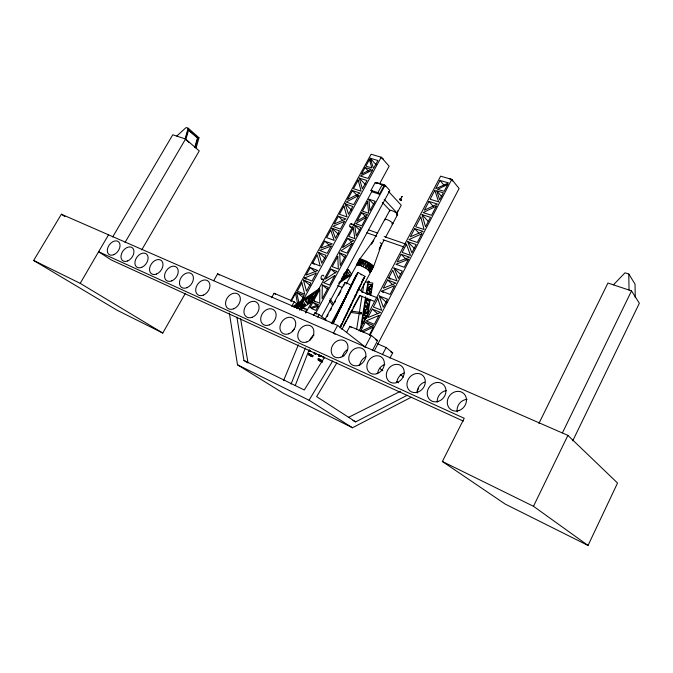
<?xml version="1.0" encoding="UTF-8"?>
<svg xmlns="http://www.w3.org/2000/svg" width="673" height="673" viewBox="0 0 673 673"><rect width="100%" height="100%" fill="white"/><g stroke="black" fill="none" stroke-linecap="round" stroke-linejoin="round"><path stroke-width="1.01" d="M322.291 284.948L322.131 298.871L328.357 287.405L322.291 284.948L327.642 289.373M361.208 284.023L361.258 283.114M356.597 293.63L356.749 292.267M316.074 294.126L316.411 291.325M397.104 214.906L397.676 210.868M297.744 308.68L298.332 304.81L300.671 308.427L298.862 308.411L297.937 306.972M356.715 328.954L361.99 296.095M362.646 291.989L363.967 283.77M360.492 328.828L365.632 296.776M366.129 293.68L367.954 282.307M361.317 327.734L361.594 325.993M367.416 313.416L366.819 317.185L363.698 312.878L367.416 313.416L363.773 312.625M367.576 312.449L368.215 308.461L363.857 311.91L367.576 312.449L363.925 311.666M369.435 300.848L368.737 305.231L365.717 300.284L369.435 300.848L365.776 300.141M371.26 289.466L370.739 292.721L368.392 289.011L371.26 289.466L367.593 288.826M371.378 288.751L371.9 285.487L368.501 288.296L371.378 288.751L368.619 288.28M367.525 316.091L370.175 299.586M370.831 295.464L372.817 283.089L365.262 281.869M305.912 301.899L306.383 298.997M295.085 307.527L295.413 305.584L293.764 306.703M296.7 308.52L297.197 305.576L294.698 307.275M344.265 274.777L344.626 272.952M194.749 147.429L197.433 138.007L188.137 129.788L197.938 137.965L195.254 147.387M196.045 148.136L198.989 137.772L188.188 128.198L186.118 127.542L176.806 135.996M185.151 138.672L188.188 128.198M186.211 136.451L187.59 131.689M188.65 129.746L185.899 139.261L185.386 139.303L189.29 142.684M370.209 271.497L372.405 265.204L369.443 270.723L371.286 264.296L368.316 269.823L369.595 263.143L366.617 268.678L368.341 262.386L365.363 267.913L366.263 261.267L363.294 266.794L364.421 260.392L361.443 265.919L362.52 259.635L359.55 265.154L361.443 259.298L358.473 264.809L360.375 259.097L357.413 264.725M373.54 266.802L381.616 244.316A4.509 0.942 28.3 0 1 381.339 244.442M295.228 385.562L309.26 349.531M291.056 384.115L305.365 348.008M283.619 380.472L298.375 344.812M357.405 264.598L359.668 259.189L356.564 265.019L359.878 260.165M33.65 260.459L80.213 283.358L98.603 251.727L464.219 418.286L442.38 461.485L505.12 504.043L588.042 545.458L617.536 483.037L567.894 435.389L61.386 214.233L33.65 260.459L117.228 310.295L162.773 333.051L185.42 293.218M340.143 327.886L364.959 276.359L357.977 272.472L356.067 275.164L332.47 323.604M341.842 323.284L340.74 325.564L342.195 323.62M351.281 303.641L350.229 305.845L351.685 303.851L351.634 302.9M355.083 295.741L355.916 294M572.74 440.84L639.35 303.254L631.518 290.879L607.946 283.039L538.913 423.426M332.975 323.839L357.977 272.472M562.451 432.798L631.518 290.879M588.042 545.458L533.479 506.289L567.894 435.389M333.27 323.082L334.052 321.475L333.059 323.2M355.394 277.646L354.191 280.119L356.858 274.634L354.536 278.689M401.857 196.575C402.782 198.039 402.277 194.093 400.679 199.208C399.367 198.459 403.346 200.596 400.46 199.595M417.1 391.122L418.404 388.599M374.314 350.81L459.095 188.49L451.776 179.405L440.638 176.166L359.046 330.965M369.368 334.952L373.557 326.96L362.915 332.025M369.83 335.617L451.776 179.405M382.348 354.764L386.159 347.52L377.545 343.81M389.936 358.086L392.696 352.812L386.159 347.52M365.363 322.174L360.434 331.528L373.633 325.572L365.363 322.174L370.916 326.741M372.278 309.092L367.778 317.639L380.582 312.415L372.278 309.092L377.755 313.778M387.614 279.993L383.282 288.204L395.96 283.123L387.614 279.993L392.914 284.923M388.733 277.848L392.746 270.243L397.087 280.969L388.733 277.848L390.247 279.261M401.158 254.276L397.112 261.94L409.537 257.237L401.158 254.276L406.307 259.416M414.677 228.61L410.37 236.778L423.098 231.411L414.677 228.61L418.968 233.195M428.987 201.429L424.369 210.195L437.45 204.062L428.987 201.429L433.437 206.544M440.041 180.44L435.658 188.768L448.538 182.938L440.041 180.44L444.382 185.706M372.278 350.692L377.612 340.597L371.26 335.457L349.893 326.338L346.545 332.588M364.993 347.268L371.26 335.457M213.703 280.734L217.606 273.827L337.619 325.396L333.505 333.051L335.07 334.245M379.673 247.933L381.616 244.316M368.03 269.915L369.982 266.272M392.67 223.789L397.634 214.561M379.05 249.422L383.997 240.202M385.486 237.443L392.914 223.613M369.149 271.354L371.597 266.794L368.35 270.327M369.679 272.464L373.162 265.986L370.512 272.085L373.465 266.584L370.301 272.414L373.246 266.92L369.679 272.464L370.545 272.287L369.923 271.143L365.935 268.241L360.518 265.507L356.9 264.565L346.141 284.014M360.703 290.635L370.545 272.287M343.634 325.412L346.595 319.885M347.588 318.043L352.029 309.748M353.022 307.906L359.441 295.927M341.892 329.476L360.063 295.573M359.66 265.364L361.62 261.721L358.154 265.456M371.437 244.139L384.838 219.272M372.236 242.987L373.692 240.278L360.03 258.726M384.939 219.339L389.785 210.363M331.259 323.528L349.565 289.55M321.4 316.991L389.844 190.509L385.082 185.319L376.653 182.661M325.093 319.28L344.845 282.719M327.053 316.663L328.045 314.829M330.527 310.236L331.52 308.402M334.489 302.9L335.482 301.058M338.452 295.556L340.933 290.972M358.448 264.38L360.417 260.737L357.506 264.817M379.614 183.729L389.145 166.197L381.204 157.221L371.117 154.235L290.744 300.789M379.404 194.203L377.932 192.629L382.264 184.646L375.265 182.442L370.949 190.375L372.43 191.948L379.404 194.203L383.728 186.236L382.264 184.646M313.525 315.435L314.947 312.802L319.095 314.577L326.077 320.003L324.436 319.296M315.898 312.836L385.082 185.319M317.69 317.168L319.095 314.577M301.285 310.11L302.682 307.561L306.863 309.344L305.441 311.961M305.702 313.004L372.161 190.922M312.81 302.379L309.849 307.822L318.851 304.919L312.81 302.379L317.479 306.055M313.694 300.747L319.826 289.483L319.742 303.279L313.694 300.747L315.25 301.975M330.923 269.091L325.496 279.051L337.013 271.463L330.923 269.091L335.432 272.986M347.655 238.335L342.633 247.571L353.788 240.555L347.655 238.335L351.298 241.742M361.603 212.702L356.976 221.215L367.769 214.805L361.603 212.702L365.851 216.958M291.712 306.4L294.21 301.841L274.054 293.251L271.581 297.735M300.242 302.623L304.129 295.506L296.675 292.393L299.056 303.405M299.906 306.08L381.204 157.221M291.072 301.529L295.59 293.293L297.542 303.54M310.245 267.568L306.097 275.131L317.749 270.538L310.245 267.568L315.511 271.985M312.709 263.067L317.202 254.874L320.222 266.012L312.709 263.067L314.207 264.346M324.731 241.136L320.937 248.059L332.285 243.946L324.731 241.136L329.131 245.09M338.359 216.269L334.111 224.016L345.956 218.918L338.359 216.269L342.65 220.374M352.433 190.594L347.546 199.502L360.072 193.092L352.433 190.594L357.296 195.565M365.069 167.535L361.468 174.114L371.008 169.36L365.069 167.535L368.459 171.203M369.452 159.543L365.86 166.105L371.799 167.922L369.452 159.543L370.798 161.024M356.707 264.682L359.525 259.534M361.519 282.576L363.849 278.529M360.122 286.277L357.094 291.552L358.566 289.533M357.506 290.694L360.484 285.529L359.012 287.556M332.63 323.755L334.582 320.39L333.16 322.35M361.67 282.197L364.093 278.025L362.621 280.061M352.93 300.385L355.394 296.137M344.98 317.286L345.964 315.587M340.302 327.196L341.295 325.48M141.734 249.885L199.25 150.912L185.563 139.008L172.759 134.785L112.677 236.963M354.368 297.752L355.798 295.287L354.334 297.289M340.353 326.91L341.825 324.386L340.858 325.682M125.052 242.431L185.563 139.008M350.995 305.29L348.168 310.118L349.632 308.133M344.012 318.766L346.898 313.82L345.442 315.788M349.043 308.486L351.365 304.524L350.389 305.853M108.555 234.827L98.603 251.727L111.213 259.938L463.327 421.113M336.87 362.84L316.63 396.624L355.672 421.87L407.165 395.287M229.35 313.029L237.493 364.808L309.05 400.233L332.647 361.022M400.275 199.031L401.428 199.671M324.504 357.338L304.297 389.978L243.937 360.45L236.913 317.16M400.065 199.772L399.594 199.536L400.048 199.721M363.025 279.034L364.959 276.359M359.887 286.101L360.863 284.746M357.237 291.594L358.221 290.256M355.151 295.943L356.126 294.606M352.072 301.992L353.535 299.998M348.984 309.479L347.529 311.456L347.714 312.129M346.301 314.358L347.133 312.272M343.499 319.835L344.946 317.875M344.122 319.599L342.666 321.559L342.725 322.51M369.225 271.513L372.623 266.979M613.482 284.805L625.007 272.801L628.784 274.02L635.026 284.115L635.27 297.693M367.34 298.122L365.868 299.35L369.586 299.914L365.927 299.207M372.009 284.822L367.668 288.162L368.299 284.233L372.009 284.822L368.333 284.225M362.032 323.259L364.186 321.711M364.774 320.398L362.209 322.19L362.772 318.674L365.565 319.069M304.633 305.727L301.462 307.881L299.132 304.263L304.633 305.727L299.157 304.768M311.683 300.932L308.571 303.052L309.353 297.315L311.683 300.932L309.799 300.966L308.251 302.017M339.142 282.231L341.665 280.515M343.087 276.973L345.947 277.596L342.507 279.943L341.59 278.504M349.741 275.013L346.536 277.2L347.461 271.429L349.741 275.013L347.605 275.24L346.015 276.317M299.527 310.093L312.55 301.218M338.595 283.484L351.617 274.609L348.631 269.915L346.502 270.167M292.965 306.518L319.734 288.347M299.981 302.48L301.487 301.462M293.857 307.115L319.069 289.987M346.023 271.682L348.631 269.915M317.58 291.729L315.334 293.26L316.26 294.698M300.444 307.334L302.8 305.735M311.321 299.931L313.475 298.467L310.026 297.382M341.278 279.547L343.844 277.798L345.947 277.596M361.081 312.617L361.14 313.904L350.322 312.356M350.313 272.59L349.405 271.488M304.003 306.526L303.464 306.77M237.493 364.808L283.249 393.175L352.475 427.75L411.195 397.272M348.463 417.386L400.41 391.307M400.124 199.267L399.77 198.872L400.46 199.166M381.717 291.173L394.63 285.655L390.046 294.379L381.717 291.173L383.248 292.562M304.516 278.016L316.36 273.078L312.003 281.053L304.516 278.016L306.038 279.261M399.611 199.519L400.418 199.73L399.955 199.544M361.056 313.912L360.821 313.357M344.038 276.923L345.434 276.788L343.667 274.004M197.433 138.007L197.938 137.965M303.801 305.046L305.643 305.037L303.313 301.428L300.284 303.481L305.643 305.037M400.822 199.587C402.168 200.714 400.713 197.963 400.124 199.124M366.634 318.346L362.907 317.816L363.513 314.047L366.634 318.346L362.983 317.521M351.499 311.136L361.25 312.55M368.535 306.493L364.816 305.937L365.54 301.403L368.535 306.493L364.875 305.744M369.637 281.507L367.929 281.238L368.568 281.339M370.587 293.672L366.878 293.091L367.551 288.877L370.587 293.672L366.92 293.007M366.709 294.118L370.428 294.698M364.741 306.602L367.475 307.174M341.943 277.385L343.844 277.798M342.767 276.208L345.434 276.788M318.472 359.904L318.893 360.383M322.056 361.956L321.601 361.813M363.757 318.573L365.582 318.994M362.116 322.922L363.942 323.351M363.269 260.737L365.91 261.721A4.526 0.841 28.3 0 1 369.923 264.253A4.526 0.841 28.3 0 1 369.654 265.17M370.184 158.214L377.873 160.511L373.532 168.452L370.184 158.214L376.215 164.893M436.76 190.854L443.339 192.84L439.679 199.822L436.76 190.854L441.766 196.785M359.281 178.109L366.936 180.532L362.368 188.886L359.281 178.109L365.447 184.612M314.51 298.139L310.169 296.768L312.491 300.377M370.949 190.375L377.932 192.629M422.047 214.603L430.493 217.32L425.521 226.784L422.047 214.603L428.381 221.636M197.626 137.326L198.989 137.772M368.939 199.225L375.113 201.261L369.906 210.859L368.939 199.225L373.826 204.289M314.535 297.256L311.136 296.112L313.912 294.219L315.309 296.381M345.165 203.86L352.778 206.434L348.521 214.216L345.165 203.86L351.508 210.127M407.771 241.716L416.175 244.593L411.851 252.829L407.771 241.716L414.307 248.455M384.157 236.585L405.962 244.114M383.004 239.706L403.8 246.932M351.222 223.781L354.166 224.816M368.888 229.989L377.721 233.094M354.73 225.337L360.871 227.499L356.286 235.954L354.73 225.337L359.752 230.208M350.196 226.86L352.156 227.558M366.869 232.765L376.67 236.24M331.839 228.155L339.419 230.881L335.432 238.183L331.839 228.155L338.351 234.204M310.648 351.432L310.16 351.289L310.463 351.634M393.932 267.989L402.294 271.042L398.433 278.403L393.932 267.989L400.662 274.458M322.695 361.292L318.026 358.684L322.577 360.947M322.148 362.074L321.223 361.645M339.68 252.989L345.787 255.286L340.277 265.44L339.68 252.989L344.854 257.658M318.506 252.493L326.043 255.361L321.77 263.185L318.506 252.493L325.185 258.314M379.21 295.935L387.53 299.165L383.307 307.216L379.21 295.935L386.925 302.783M361.51 291.636L377.654 297.937M315.898 353.51L314.602 352.955M360.089 295.708L374.306 301.311M321.719 279.211L323.595 279.96M337.636 285.579L342.321 287.455M303.422 280.01L310.909 283.055L306.467 291.182L303.422 280.01L310.287 285.579M375.685 339.772L377.612 340.597M390.794 351.996L392.696 352.812M313.87 353.661L315.839 354.343L314.325 353.207M318.48 359.836L319.591 360.392M319.137 360.181L317.908 359.71L318.565 360.173M369.494 265.204A4.652 0.866 28.3 0 0 370.024 264.287A4.652 0.866 28.3 0 0 365.33 261.444L362.352 260.998L359.416 259.568L362.495 261.048M359.416 259.568L362.394 260.914A4.652 0.866 28.3 0 0 362.57 261.25M320.02 356.286L318.321 355.697L319.271 356.488M310.43 351.171L308.781 350.54L309.832 351.474M320.769 361.435L321.366 361.754M321.652 355.941L318.186 354.578L319.852 355.832M442.38 461.485L533.479 506.289M352.963 420.532L355.672 421.87M319.465 360.291L320.079 360.652M320.844 361.502L319.128 360.577M320.037 360.585L321.181 361.224M322.619 356.446L324.453 357.498M319.776 360.905L318.649 360.282M320.584 360.921L322.039 361.771M80.213 283.358L162.773 333.051M309.992 350.381L310.489 350.683M243.937 360.45L248.026 363.033L240.623 318.783M309.05 400.233L352.475 427.75M321.467 361.443L322.005 361.822M61.386 214.233L64.886 216.563M217.606 273.827L219.297 275.055M274.054 293.251L275.585 294.412M379.496 368.232L382.802 370.764M396.868 381.524L398.525 382.786M302.682 307.561L305.037 309.37M294.21 301.841L297.23 304.154M299.493 305.895L301.008 307.056M314.947 312.802L316.512 314.013M380.119 242.566L381.364 243.643M337.619 325.396L365.649 347.327M400.267 374.415L403.564 376.989M324.622 357.868L319.911 355.537M296.675 292.393L303.624 297.845M349.893 326.338L351.508 327.633M382.314 202.371L390.231 210.716M384.216 199.317L397.078 212.988L401.243 205.24L388.498 191.41M375.265 182.442L376.249 183.493M356.724 265.398L356.522 264.792M308.419 298.812L309.799 300.966M301.95 302.177L303.338 304.331M312.02 294.303L313.862 297.172M329.997 298.77L333.354 304.019M329.383 300.385L332.748 305.626M628.784 274.02L629.028 289.979M344.054 355.882A26.718 2.717 28.3 0 1 342.422 355.504M457.228 411.952A10.12 9.052 -52.1 0 1 467.104 399.358M437.265 402.151A9.986 8.808 -52.6 0 1 446.334 390.609M417.252 393.082A9.851 8.564 -52.9 0 1 424.646 382.079M396.834 382.239A9.716 8.32 -53.2 0 1 404.128 372.993M377.595 373.549A9.582 8.093 -53.5 0 1 384.796 364.43M359.693 365.456A9.464 7.883 -53.6 0 1 366.087 356.74M342.406 356.833A9.346 7.689 -53.8 0 1 347.243 349.733M309.723 340.42A9.128 7.31 -54 0 1 314.047 334.977M292.376 331.772A9.01 7.117 -54.1 0 1 294.572 328.575M449.177 178.715A2.154 0.631 27.3 0 1 450.952 179.245M451.44 179.514A2.154 0.631 27.3 0 1 452.534 180.936M380.767 157.474A2.044 0.572 28.8 0 1 382.777 158.542A2.044 0.572 28.8 0 1 383.349 159.509M351.003 226.608A1.624 0.967 -70.6 0 1 349.691 226.212A1.624 0.967 -70.6 0 1 350.414 224.033A1.624 0.967 -70.6 0 1 351.727 224.429M322.796 278.866A2.103 1.27 -68.2 0 1 321.055 278.386A2.103 1.27 -68.2 0 1 322.047 275.585A2.103 1.27 -68.2 0 1 323.78 276.073M343.693 285.865A2.137 1.245 -68.3 0 1 344.214 284.898M360.972 274.466A0.892 0.513 25.8 0 1 361.426 274.895M382.096 184.671A2.061 0.53 28.5 0 1 382.971 184.394A2.061 0.53 28.5 0 1 385.276 185.698A2.061 0.53 28.5 0 1 385.192 186.429M358.659 289.34A4.156 0.673 28.2 0 1 361.83 291.998M344.988 282.98A4.013 0.648 28.3 0 1 346.965 283.14A4.013 0.648 28.3 0 1 351.424 285.756M362.141 262.192A8.059 1.506 28.3 0 1 361.132 259.172A8.059 1.506 28.3 0 1 371.656 264.573A8.059 1.506 28.3 0 1 370.773 266.617M362.528 261.334A4.652 0.866 28.3 0 1 366.886 262.319A4.652 0.866 28.3 0 1 370.083 265.406M362.781 261.435A4.526 0.841 28.3 0 1 363.26 260.737M384.973 219.953A4.492 1.035 28.2 0 1 387.101 219.65A4.492 1.035 28.2 0 1 392.065 222.519A4.492 1.035 28.2 0 1 391.636 223.798M389.81 211.002A4.484 1.077 28.2 0 1 391.922 210.632A4.484 1.077 28.2 0 1 396.893 213.492A4.484 1.077 28.2 0 1 396.481 214.847M335.011 318.556L333.53 321.585L335.011 318.556M353.948 279.69L352.391 282.879L353.948 279.69M349.716 288.364L349.523 289.71L351.163 286.336L349.716 288.364M364.673 306.812L364.068 310.598L368.392 307.359L364.673 306.812M308.402 297.962L307.443 303.817L305.113 300.2L308.402 297.962M349.304 289.222L347.605 292.705L349.304 289.222M346.915 271.799L346.023 276.393L344.248 273.608L346.915 271.799M308.991 354.814L311.91 356.429L308.991 354.814M400.502 200.074L400.982 200.352L400.578 200.142M338.283 311.835L336.837 314.796L339.714 309.849L338.283 311.835M339.991 308.318L338.662 311.061L339.991 308.318M342.793 302.581L341.447 305.332L344.231 300.579L342.793 302.581M344.551 298.972L343.121 301.908L344.551 298.972M347.276 293.369L345.855 296.297L348.715 291.35L347.276 293.369M352.004 283.661L350.482 286.791L353.451 281.625L352.004 283.661M355.647 276.191L354.208 279.152L357.102 274.138L355.647 276.191M336.904 315.62L335.499 318.514L336.904 315.62M339.268 310.758L336.315 315.873L339.268 310.758M341.825 305.517L340.538 308.158L341.825 305.517M343.861 301.336L341.043 306.173L343.861 301.336M346.427 296.061L344.997 298.997L346.427 296.061M348.303 292.208L345.358 297.315L348.303 292.208M353.089 282.374L350.069 287.649L353.089 282.374M378.992 315.444L374.331 324.319L366.053 320.92L378.992 315.444M408.427 259.366L404.263 267.29L395.892 264.27L408.427 259.366M421.836 233.809L417.285 242.482L408.881 239.613L421.836 233.809M436.348 206.165L431.553 215.293L423.107 212.592L436.348 206.165M447.797 184.352L444.138 191.317L437.559 189.34L447.797 184.352M377.805 298.602L373.389 306.989L381.692 310.295L377.805 298.602M406.442 244.249L402.134 252.409L410.522 255.361L406.442 244.249M420.793 217L415.662 226.734L424.083 229.527L420.793 217M434.859 190.282L430.14 199.242L438.611 201.85L434.859 190.282M318.018 306.451L315.881 310.388L311.321 308.444L318.018 306.451M334.801 275.543L329.619 285.083L323.545 282.643L334.801 275.543M352.139 243.584L346.982 253.098L340.866 250.81L352.139 243.584M366.465 217.194L361.788 225.817L355.638 223.663L366.465 217.194M337.77 256.497L332.243 266.659L338.334 269.023L337.77 256.497M353.342 227.895L348.707 236.408L354.839 238.621L353.342 227.895M367.567 201.749L362.461 211.129L368.627 213.223L367.567 201.749M331.108 246.091L327.154 253.326L319.616 250.465L331.108 246.091M344.635 221.333L340.387 229.106L332.815 226.389L344.635 221.333M358.827 195.372L353.754 204.651L346.132 202.085L358.827 195.372M372.741 169.899L368.072 178.438L360.417 176.032L372.741 169.899M301.866 282.853L297.298 291.19L304.76 294.303L301.866 282.853M330.746 230.158L326.657 237.611L334.22 240.396L330.746 230.158M343.928 206.115L339.453 214.275L347.049 216.916L343.928 206.115M358.187 180.095L353.476 188.684L361.115 191.174L358.187 180.095M400.662 199.864L401.175 200.142L400.696 199.856M308.831 353.678L313.046 355.958L308.831 353.678M308.436 354.486L312.558 356.715L308.436 354.486M309.244 353.905L312.718 355.798L309.244 353.905M318.548 358.86L322.577 361.107L318.548 358.86M458.767 410.623A10.322 9.153 -51.9 0 0 464.101 393.865A10.322 9.153 -51.9 0 0 447.781 399.148A10.322 9.153 -51.9 0 0 458.767 410.623M438.35 401.386A10.179 8.9 -52.4 0 0 443.709 384.906A10.179 8.9 -52.4 0 0 427.717 390.163A10.179 8.9 -52.4 0 0 438.35 401.386M417.782 392.09A10.036 8.648 -52.8 0 0 423.149 375.871A10.036 8.648 -52.8 0 0 407.493 381.111A10.036 8.648 -52.8 0 0 417.782 392.09M396.784 382.601A9.893 8.404 -53.1 0 0 402.168 366.659A9.893 8.404 -53.1 0 0 386.857 371.875A9.893 8.404 -53.1 0 0 396.784 382.601M377.015 373.666A9.758 8.169 -53.3 0 0 382.415 357.986A9.758 8.169 -53.3 0 0 367.416 363.168A9.758 8.169 -53.3 0 0 377.015 373.666M358.633 365.355A9.641 7.95 -53.5 0 0 364.043 349.918A9.641 7.95 -53.5 0 0 349.337 355.075A9.641 7.95 -53.5 0 0 358.633 365.355M340.774 357.279A9.515 7.748 -53.6 0 0 346.183 342.077A9.515 7.748 -53.6 0 0 331.764 347.209A9.515 7.748 -53.6 0 0 340.774 357.279M306.846 341.943A9.287 7.369 -53.8 0 0 312.255 327.171A9.287 7.369 -53.8 0 0 298.366 332.252A9.287 7.369 -53.8 0 0 306.846 341.943M288.767 333.774A9.161 7.167 -53.9 0 0 294.185 319.238A9.161 7.167 -53.9 0 0 280.565 324.285A9.161 7.167 -53.9 0 0 288.767 333.774M269.242 324.95A9.027 6.957 -54 0 0 274.66 310.665A9.027 6.957 -54 0 0 261.343 315.679A9.027 6.957 -54 0 0 269.242 324.95M252.249 317.269A8.909 6.772 -54 0 0 257.658 303.195A8.909 6.772 -54 0 0 244.602 308.184A8.909 6.772 -54 0 0 252.249 317.269M233.598 308.831A8.783 6.57 -54.1 0 0 238.999 295.001A8.783 6.57 -54.1 0 0 226.221 299.956A8.783 6.57 -54.1 0 0 233.598 308.831M203.322 295.153A8.581 6.259 -54.2 0 0 208.714 281.701A8.581 6.259 -54.2 0 0 196.381 286.597A8.581 6.259 -54.2 0 0 203.322 295.153M186.892 287.724A8.463 6.091 -54.2 0 0 192.276 274.483A8.463 6.091 -54.2 0 0 180.179 279.345A8.463 6.091 -54.2 0 0 186.892 287.724M171.775 280.885A8.362 5.939 -54.2 0 0 177.142 267.837A8.362 5.939 -54.2 0 0 165.272 272.666A8.362 5.939 -54.2 0 0 171.775 280.885M156.582 274.02A8.261 5.788 -54.2 0 0 161.941 261.158A8.261 5.788 -54.2 0 0 150.281 265.961A8.261 5.788 -54.2 0 0 156.582 274.02M141.767 267.324A8.16 5.645 -54.2 0 0 147.109 254.646A8.16 5.645 -54.2 0 0 135.668 259.416A8.16 5.645 -54.2 0 0 141.767 267.324M127.651 260.939A8.059 5.502 -54.2 0 0 132.976 248.438A8.059 5.502 -54.2 0 0 121.737 253.183A8.059 5.502 -54.2 0 0 127.651 260.939M113.804 254.688A7.967 5.376 -54.2 0 0 119.121 242.356A7.967 5.376 -54.2 0 0 108.075 247.067A7.967 5.376 -54.2 0 0 113.804 254.688"/></g></svg>
